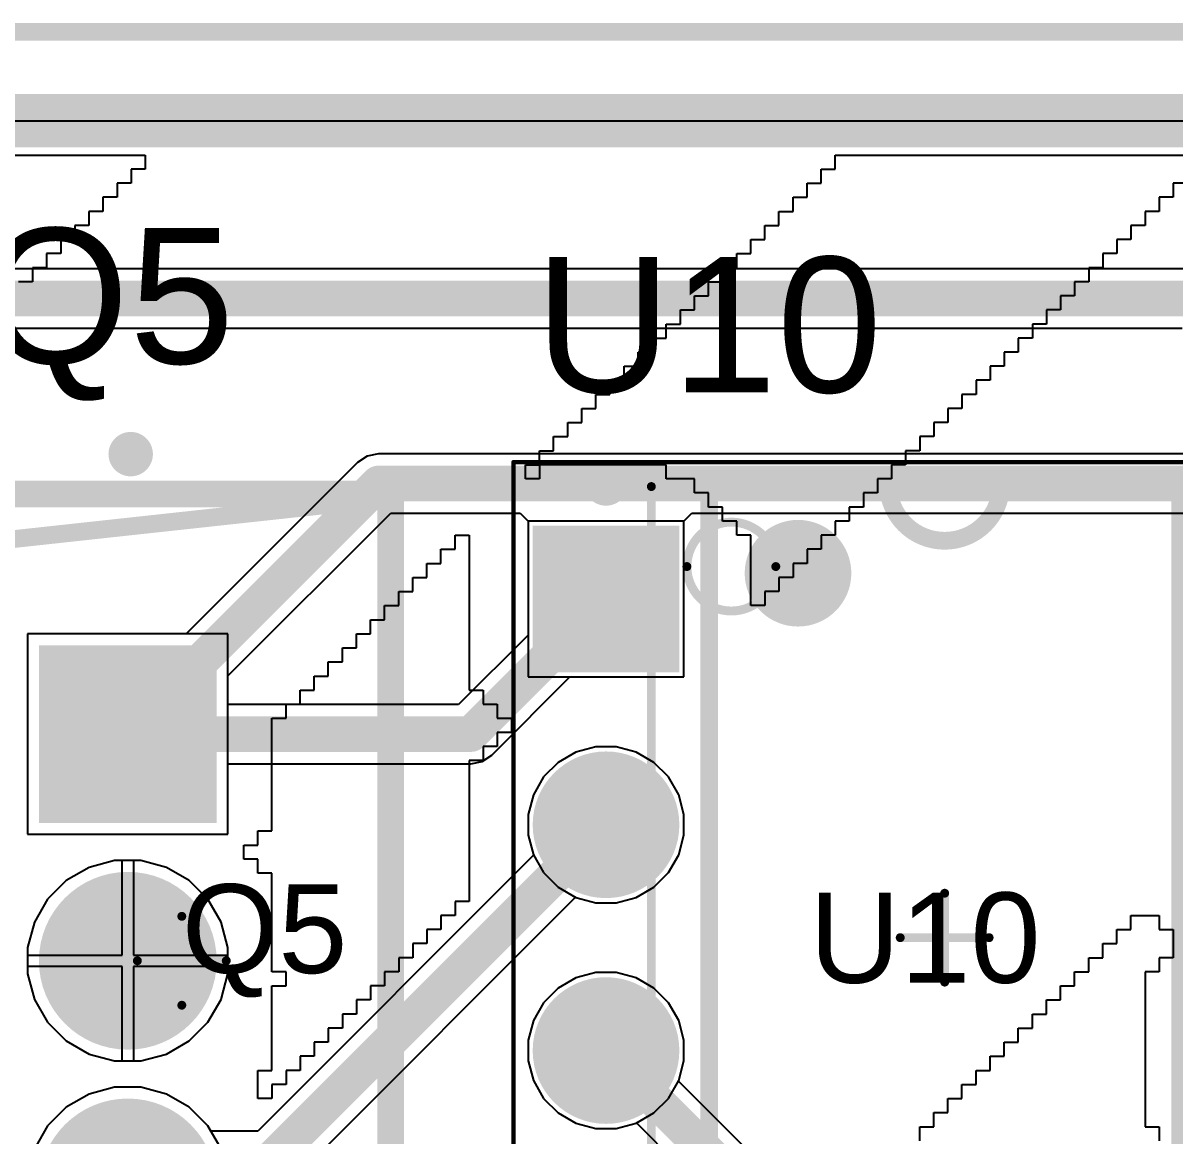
# Model space of a CAD drawing. Header units: inches. Extents: x 1.37 to 7.44, y 1.69 to 5.2.
# Drawn here: x 6.607 to 7.117, y 4.708 to 5.201 of the extents above; entities that cross this region are included whole.
import ezdxf

# ---------------------------------------------------------------- set-up
doc = ezdxf.new("R2010")
doc.units = ezdxf.units.IN
doc.header["$MEASUREMENT"] = 0
for name, color, linetype in [('Board', 216, 'Continuous'), ('Bottom Layer', 5, 'Continuous'), ('Bottom Overlay', 54, 'Continuous'), ('Bottom Solder', 6, 'Continuous'), ('Mechanical 1', 6, 'Continuous'), ('Multi-Layer', 9, 'Continuous'), ('Pad Holes', 156, 'Continuous'), ('Top 3D Body', 56, 'Continuous'), ('Top Assembly', 56, 'Continuous'), ('Top Component Center', 56, 'Continuous'), ('Top Courtyard', 56, 'Continuous'), ('Top Layer', 1, 'Continuous'), ('Top Overlay', 2, 'Continuous'), ('Top Solder', 216, 'Continuous')]:
    doc.layers.add(name, color=color, linetype=linetype)
doc.styles.add('Arial', font='', dxfattribs={"height": 0.2})
doc.styles.get('Arial').set_extended_font_data('Arial')

# ---------------------------------------------------------------- blocks, each defined once
blk = doc.blocks.new('P0008A_9')
at = {"layer": 'Bottom Layer'}
blk.add_hatch(color=5, dxfattribs=at).paths.add_polyline_path([(-0.17953, 0.17953), (-0.12047, 0.17953), (-0.12047, 0.12047), (-0.17953, 0.12047)])
h = blk.add_hatch(color=5, dxfattribs=at)
edge = h.paths.add_edge_path()
edge.add_arc((0.15, 0.15), 0.02953, 0, 360)
h = blk.add_hatch(color=5, dxfattribs=at)
edge = h.paths.add_edge_path()
edge.add_arc((-0.15, 0.05), 0.02953, 0, 360)
h = blk.add_hatch(color=5, dxfattribs=at)
edge = h.paths.add_edge_path()
edge.add_arc((0.15, 0.05), 0.02953, 0, 360)
h = blk.add_hatch(color=5, dxfattribs=at)
edge = h.paths.add_edge_path()
edge.add_arc((-0.15, -0.05), 0.02953, 0, 360)
h = blk.add_hatch(color=5, dxfattribs=at)
edge = h.paths.add_edge_path()
edge.add_arc((0.15, -0.05), 0.02953, 0, 360)
h = blk.add_hatch(color=5, dxfattribs=at)
edge = h.paths.add_edge_path()
edge.add_arc((-0.15, -0.15), 0.02953, 0, 360)
h = blk.add_hatch(color=5, dxfattribs=at)
edge = h.paths.add_edge_path()
edge.add_arc((0.15, -0.15), 0.02953, 0, 360)
at = {"layer": 'Bottom Solder'}
blk.add_hatch(color=6, dxfattribs=at).paths.add_polyline_path([(-0.18248, 0.18248), (-0.11752, 0.18248), (-0.11752, 0.11752), (-0.18248, 0.11752)])
h = blk.add_hatch(color=6, dxfattribs=at)
edge = h.paths.add_edge_path()
edge.add_arc((0.15, 0.15), 0.03248, 0, 360)
h = blk.add_hatch(color=6, dxfattribs=at)
edge = h.paths.add_edge_path()
edge.add_arc((-0.15, 0.05), 0.03248, 0, 360)
h = blk.add_hatch(color=6, dxfattribs=at)
edge = h.paths.add_edge_path()
edge.add_arc((0.15, 0.05), 0.03248, 0, 360)
h = blk.add_hatch(color=6, dxfattribs=at)
edge = h.paths.add_edge_path()
edge.add_arc((-0.15, -0.05), 0.03248, 0, 360)
h = blk.add_hatch(color=6, dxfattribs=at)
edge = h.paths.add_edge_path()
edge.add_arc((0.15, -0.05), 0.03248, 0, 360)
h = blk.add_hatch(color=6, dxfattribs=at)
edge = h.paths.add_edge_path()
edge.add_arc((-0.15, -0.15), 0.03248, 0, 360)
h = blk.add_hatch(color=6, dxfattribs=at)
edge = h.paths.add_edge_path()
edge.add_arc((0.15, -0.15), 0.03248, 0, 360)
at = {"layer": 'Multi-Layer'}
blk.add_hatch(color=9, dxfattribs=at).paths.add_polyline_path([(-0.17953, 0.17953), (-0.12047, 0.17953), (-0.12047, 0.12047), (-0.17953, 0.12047)])
h = blk.add_hatch(color=9, dxfattribs=at)
edge = h.paths.add_edge_path()
edge.add_arc((0.15, 0.15), 0.02953, 0, 360)
h = blk.add_hatch(color=9, dxfattribs=at)
edge = h.paths.add_edge_path()
edge.add_arc((-0.15, 0.05), 0.02953, 0, 360)
h = blk.add_hatch(color=9, dxfattribs=at)
edge = h.paths.add_edge_path()
edge.add_arc((0.15, 0.05), 0.02953, 0, 360)
h = blk.add_hatch(color=9, dxfattribs=at)
edge = h.paths.add_edge_path()
edge.add_arc((-0.15, -0.05), 0.02953, 0, 360)
h = blk.add_hatch(color=9, dxfattribs=at)
edge = h.paths.add_edge_path()
edge.add_arc((0.15, -0.05), 0.02953, 0, 360)
h = blk.add_hatch(color=9, dxfattribs=at)
edge = h.paths.add_edge_path()
edge.add_arc((-0.15, -0.15), 0.02953, 0, 360)
h = blk.add_hatch(color=9, dxfattribs=at)
edge = h.paths.add_edge_path()
edge.add_arc((0.15, -0.15), 0.02953, 0, 360)
at = {"layer": 'Pad Holes'}
h = blk.add_hatch(color=7, dxfattribs=at)
edge = h.paths.add_edge_path()
edge.add_arc((-0.15, 0.15), 0.01772, 0, 360)
h = blk.add_hatch(color=7, dxfattribs=at)
edge = h.paths.add_edge_path()
edge.add_arc((0.15, 0.15), 0.01772, 0, 360)
h = blk.add_hatch(color=7, dxfattribs=at)
edge = h.paths.add_edge_path()
edge.add_arc((-0.15, 0.05), 0.01772, 0, 360)
h = blk.add_hatch(color=7, dxfattribs=at)
edge = h.paths.add_edge_path()
edge.add_arc((0.15, 0.05), 0.01772, 0, 360)
h = blk.add_hatch(color=7, dxfattribs=at)
edge = h.paths.add_edge_path()
edge.add_arc((-0.15, -0.05), 0.01772, 0, 360)
h = blk.add_hatch(color=7, dxfattribs=at)
edge = h.paths.add_edge_path()
edge.add_arc((0.15, -0.05), 0.01772, 0, 360)
h = blk.add_hatch(color=7, dxfattribs=at)
edge = h.paths.add_edge_path()
edge.add_arc((-0.15, -0.15), 0.01772, 0, 360)
h = blk.add_hatch(color=7, dxfattribs=at)
edge = h.paths.add_edge_path()
edge.add_arc((0.15, -0.15), 0.01772, 0, 360)
at = {"layer": 'Top Layer'}
blk.add_hatch(color=1, dxfattribs=at).paths.add_polyline_path([(-0.17953, 0.17953), (-0.12047, 0.17953), (-0.12047, 0.12047), (-0.17953, 0.12047)])
h = blk.add_hatch(color=1, dxfattribs=at)
edge = h.paths.add_edge_path()
edge.add_arc((0.15, 0.15), 0.02953, 0, 360)
h = blk.add_hatch(color=1, dxfattribs=at)
edge = h.paths.add_edge_path()
edge.add_arc((-0.15, 0.05), 0.02953, 0, 360)
h = blk.add_hatch(color=1, dxfattribs=at)
edge = h.paths.add_edge_path()
edge.add_arc((0.15, 0.05), 0.02953, 0, 360)
h = blk.add_hatch(color=1, dxfattribs=at)
edge = h.paths.add_edge_path()
edge.add_arc((-0.15, -0.05), 0.02953, 0, 360)
h = blk.add_hatch(color=1, dxfattribs=at)
edge = h.paths.add_edge_path()
edge.add_arc((0.15, -0.05), 0.02953, 0, 360)
h = blk.add_hatch(color=1, dxfattribs=at)
edge = h.paths.add_edge_path()
edge.add_arc((-0.15, -0.15), 0.02953, 0, 360)
h = blk.add_hatch(color=1, dxfattribs=at)
edge = h.paths.add_edge_path()
edge.add_arc((0.15, -0.15), 0.02953, 0, 360)
at = {"layer": 'Top Solder'}
blk.add_hatch(color=216, dxfattribs=at).paths.add_polyline_path([(-0.18248, 0.18248), (-0.11752, 0.18248), (-0.11752, 0.11752), (-0.18248, 0.11752)])
h = blk.add_hatch(color=216, dxfattribs=at)
edge = h.paths.add_edge_path()
edge.add_arc((0.15, 0.15), 0.03248, 0, 360)
h = blk.add_hatch(color=216, dxfattribs=at)
edge = h.paths.add_edge_path()
edge.add_arc((-0.15, 0.05), 0.03248, 0, 360)
h = blk.add_hatch(color=216, dxfattribs=at)
edge = h.paths.add_edge_path()
edge.add_arc((0.15, 0.05), 0.03248, 0, 360)
h = blk.add_hatch(color=216, dxfattribs=at)
edge = h.paths.add_edge_path()
edge.add_arc((-0.15, -0.05), 0.03248, 0, 360)
h = blk.add_hatch(color=216, dxfattribs=at)
edge = h.paths.add_edge_path()
edge.add_arc((0.15, -0.05), 0.03248, 0, 360)
h = blk.add_hatch(color=216, dxfattribs=at)
edge = h.paths.add_edge_path()
edge.add_arc((-0.15, -0.15), 0.03248, 0, 360)
h = blk.add_hatch(color=216, dxfattribs=at)
edge = h.paths.add_edge_path()
edge.add_arc((0.15, -0.15), 0.03248, 0, 360)
at = {"layer": 'Top 3D Body'}
for points in [[(-0.12992, -0.1998, 0.00394, 0.00394, 0), (-0.12992, 0.1998, 0.00394, 0.00394, 0)], [(-0.12992, 0.1998, 0.00394, 0.00394, 0), (0.12992, 0.1998, 0.00394, 0.00394, 0)], [(0.12992, -0.1998, 0.00394, 0.00394, 0), (0.12992, 0.1998, 0.00394, 0.00394, 0)], [(-0.12992, -0.1998, 0.00394, 0.00394, 0), (0.12992, -0.1998, 0.00394, 0.00394, 0)]]:
    blk.add_lwpolyline(points, format="xyseb", dxfattribs=at)
for points in [[(-0.13091, 0.1998, 0.00197, 0.00197, 1), (-0.12894, 0.1998, 0.00197, 0.00197, 1)], [(-0.13091, 0.1998, 0.00197, 0.00197, 1), (-0.12894, 0.1998, 0.00197, 0.00197, 1)], [(0.12894, 0.1998, 0.00197, 0.00197, 1), (0.13091, 0.1998, 0.00197, 0.00197, 1)], [(0.12894, 0.1998, 0.00197, 0.00197, 1), (0.13091, 0.1998, 0.00197, 0.00197, 1)], [(-0.0748, 0.16437, 0.00394, 0.00394, 1), (-0.11417, 0.16437, 0.00394, 0.00394, 1)], [(-0.11516, 0.16437, 0.00197, 0.00197, 1), (-0.11319, 0.16437, 0.00197, 0.00197, 1)], [(-0.07579, 0.16437, 0.00197, 0.00197, 1), (-0.07382, 0.16437, 0.00197, 0.00197, 1)], [(-0.13091, -0.1998, 0.00197, 0.00197, 1), (-0.12894, -0.1998, 0.00197, 0.00197, 1)], [(-0.13091, -0.1998, 0.00197, 0.00197, 1), (-0.12894, -0.1998, 0.00197, 0.00197, 1)], [(0.12894, -0.1998, 0.00197, 0.00197, 1), (0.13091, -0.1998, 0.00197, 0.00197, 1)], [(0.12894, -0.1998, 0.00197, 0.00197, 1), (0.13091, -0.1998, 0.00197, 0.00197, 1)]]:
    blk.add_lwpolyline(points, format="xyseb", close=True, dxfattribs=at)
at = {"layer": 'Top Courtyard'}
for points in [[(-0.19094, -0.21063, 0.00197, 0.00197, 0), (-0.19094, 0.21063, 0.00197, 0.00197, 0)], [(-0.19094, 0.21063, 0.00197, 0.00197, 0), (0.19094, 0.21063, 0.00197, 0.00197, 0)], [(0.19094, -0.21063, 0.00197, 0.00197, 0), (0.19094, 0.21063, 0.00197, 0.00197, 0)], [(0, -0.01969, 0.00394, 0.00394, 0), (0, 0.01969, 0.00394, 0.00394, 0)], [(-0.01969, 0, 0.00394, 0.00394, 0), (0.01969, 0, 0.00394, 0.00394, 0)], [(-0.19094, -0.21063, 0.00197, 0.00197, 0), (0.19094, -0.21063, 0.00197, 0.00197, 0)]]:
    blk.add_lwpolyline(points, format="xyseb", dxfattribs=at)
for points in [[(-0.19144, 0.21063, 0.000984, 0.000984, 1), (-0.19045, 0.21063, 0.000984, 0.000984, 1)], [(-0.19144, 0.21063, 0.000984, 0.000984, 1), (-0.19045, 0.21063, 0.000984, 0.000984, 1)], [(0.19045, 0.21063, 0.000984, 0.000984, 1), (0.19144, 0.21063, 0.000984, 0.000984, 1)], [(0.19045, 0.21063, 0.000984, 0.000984, 1), (0.19144, 0.21063, 0.000984, 0.000984, 1)], [(-0.00098, 0.01969, 0.00197, 0.00197, 1), (0.00098, 0.01969, 0.00197, 0.00197, 1)], [(-0.02067, 0, 0.00197, 0.00197, 1), (-0.0187, 0, 0.00197, 0.00197, 1)], [(0.0187, 0, 0.00197, 0.00197, 1), (0.02067, 0, 0.00197, 0.00197, 1)], [(-0.00098, -0.01969, 0.00197, 0.00197, 1), (0.00098, -0.01969, 0.00197, 0.00197, 1)], [(-0.19144, -0.21063, 0.000984, 0.000984, 1), (-0.19045, -0.21063, 0.000984, 0.000984, 1)], [(-0.19144, -0.21063, 0.000984, 0.000984, 1), (-0.19045, -0.21063, 0.000984, 0.000984, 1)], [(0.19045, -0.21063, 0.000984, 0.000984, 1), (0.19144, -0.21063, 0.000984, 0.000984, 1)], [(0.19045, -0.21063, 0.000984, 0.000984, 1), (0.19144, -0.21063, 0.000984, 0.000984, 1)]]:
    blk.add_lwpolyline(points, format="xyseb", close=True, dxfattribs=at)
at = {"layer": 'Top Overlay'}
for points in [[(-0.14508, 0.20118, 0.00984, 0.00984, 1), (-0.15492, 0.20118, 0.00984, 0.00984, 1)], [(-0.15738, 0.20118, 0.00492, 0.00492, 1), (-0.15246, 0.20118, 0.00492, 0.00492, 1)], [(-0.14754, 0.20118, 0.00492, 0.00492, 1), (-0.14262, 0.20118, 0.00492, 0.00492, 1)], [(-0.1063, 0.20079, 0.00394, 0.00394, 1), (-0.10236, 0.20079, 0.00394, 0.00394, 1)], [(-0.1063, 0.20079, 0.00394, 0.00394, 1), (-0.10236, 0.20079, 0.00394, 0.00394, 1)], [(-0.02697, 0.20079, 0.00394, 0.00394, 1), (-0.02303, 0.20079, 0.00394, 0.00394, 1)], [(-0.02697, 0.20079, 0.00394, 0.00394, 1), (-0.02303, 0.20079, 0.00394, 0.00394, 1)], [(0.02303, 0.20079, 0.00394, 0.00394, 1), (0.02697, 0.20079, 0.00394, 0.00394, 1)], [(0.02303, 0.20079, 0.00394, 0.00394, 1), (0.02697, 0.20079, 0.00394, 0.00394, 1)], [(0.10236, 0.20079, 0.00394, 0.00394, 1), (0.1063, 0.20079, 0.00394, 0.00394, 1)], [(0.10236, 0.20079, 0.00394, 0.00394, 1), (0.1063, 0.20079, 0.00394, 0.00394, 1)], [(-0.05315, 0.16142, 0.02362, 0.02362, 1), (-0.07677, 0.16142, 0.02362, 0.02362, 1)], [(-0.08268, 0.16142, 0.01181, 0.01181, 1), (-0.07087, 0.16142, 0.01181, 0.01181, 1)], [(-0.05906, 0.16142, 0.01181, 0.01181, 1), (-0.04724, 0.16142, 0.01181, 0.01181, 1)], [(-0.1063, -0.20079, 0.00394, 0.00394, 1), (-0.10236, -0.20079, 0.00394, 0.00394, 1)], [(-0.1063, -0.20079, 0.00394, 0.00394, 1), (-0.10236, -0.20079, 0.00394, 0.00394, 1)], [(0.10236, -0.20079, 0.00394, 0.00394, 1), (0.1063, -0.20079, 0.00394, 0.00394, 1)], [(0.10236, -0.20079, 0.00394, 0.00394, 1), (0.1063, -0.20079, 0.00394, 0.00394, 1)]]:
    blk.add_lwpolyline(points, format="xyseb", close=True, dxfattribs=at)
for points in [[(-0.10433, -0.20079, 0.00787, 0.00787, 0), (-0.10433, 0.20079, 0.00787, 0.00787, 0)], [(-0.10433, 0.20079, 0.00787, 0.00787, 0), (-0.025, 0.20079, 0.00787, 0.00787, 0)], [(0.025, 0.20079, 0.00787, 0.00787, -1), (-0.025, 0.20079, 0.00787, 0.00787, 0)], [(0.025, 0.20079, 0.00787, 0.00787, 0), (0.10433, 0.20079, 0.00787, 0.00787, 0)], [(0.10433, -0.20079, 0.00787, 0.00787, 0), (0.10433, 0.20079, 0.00787, 0.00787, 0)], [(-0.10433, -0.20079, 0.00787, 0.00787, 0), (0.10433, -0.20079, 0.00787, 0.00787, 0)]]:
    blk.add_lwpolyline(points, format="xyseb", dxfattribs=at)
at = {"layer": 'Mechanical 1', "style": 'Arial'}
blk.add_text('U10', height=0.04, dxfattribs=at).set_placement((-0.06, -0.02))
blk = doc.blocks.new('FP_TO_220_P0A0015988_MFG_16')
at = {"layer": 'Bottom Layer'}
blk.add_hatch(color=5, dxfattribs=at).paths.add_polyline_path([(-0.06329, 0.13976), (0.01545, 0.13976), (0.01545, 0.06102), (-0.06329, 0.06102)])
h = blk.add_hatch(color=5, dxfattribs=at)
edge = h.paths.add_edge_path()
edge.add_arc((-0.02392, 0), 0.03937, 0, 360)
h = blk.add_hatch(color=5, dxfattribs=at)
edge = h.paths.add_edge_path()
edge.add_arc((-0.02392, -0.10039), 0.03937, 0, 360)
at = {"layer": 'Bottom Solder'}
blk.add_hatch(color=6, dxfattribs=at).paths.add_polyline_path([(-0.06329, 0.13976), (0.01545, 0.13976), (0.01545, 0.06102), (-0.06329, 0.06102)])
h = blk.add_hatch(color=6, dxfattribs=at)
edge = h.paths.add_edge_path()
edge.add_arc((-0.02392, 0), 0.03937, 0, 360)
h = blk.add_hatch(color=6, dxfattribs=at)
edge = h.paths.add_edge_path()
edge.add_arc((-0.02392, -0.10039), 0.03937, 0, 360)
at = {"layer": 'Multi-Layer'}
blk.add_hatch(color=9, dxfattribs=at).paths.add_polyline_path([(-0.06329, 0.13976), (0.01545, 0.13976), (0.01545, 0.06102), (-0.06329, 0.06102)])
h = blk.add_hatch(color=9, dxfattribs=at)
edge = h.paths.add_edge_path()
edge.add_arc((-0.02392, 0), 0.03937, 0, 360)
h = blk.add_hatch(color=9, dxfattribs=at)
edge = h.paths.add_edge_path()
edge.add_arc((-0.02392, -0.10039), 0.03937, 0, 360)
at = {"layer": 'Pad Holes'}
h = blk.add_hatch(color=7, dxfattribs=at)
edge = h.paths.add_edge_path()
edge.add_arc((-0.02392, 0.10039), 0.02559, 0, 360)
h = blk.add_hatch(color=7, dxfattribs=at)
edge = h.paths.add_edge_path()
edge.add_arc((-0.02392, 0), 0.02559, 0, 360)
h = blk.add_hatch(color=7, dxfattribs=at)
edge = h.paths.add_edge_path()
edge.add_arc((-0.02392, -0.10039), 0.02559, 0, 360)
at = {"layer": 'Top Layer'}
blk.add_hatch(color=1, dxfattribs=at).paths.add_polyline_path([(-0.06329, 0.13976), (0.01545, 0.13976), (0.01545, 0.06102), (-0.06329, 0.06102)])
h = blk.add_hatch(color=1, dxfattribs=at)
edge = h.paths.add_edge_path()
edge.add_arc((-0.02392, 0), 0.03937, 0, 360)
h = blk.add_hatch(color=1, dxfattribs=at)
edge = h.paths.add_edge_path()
edge.add_arc((-0.02392, -0.10039), 0.03937, 0, 360)
at = {"layer": 'Top Solder'}
blk.add_hatch(color=216, dxfattribs=at).paths.add_polyline_path([(-0.06329, 0.13976), (0.01545, 0.13976), (0.01545, 0.06102), (-0.06329, 0.06102)])
h = blk.add_hatch(color=216, dxfattribs=at)
edge = h.paths.add_edge_path()
edge.add_arc((-0.02392, 0), 0.03937, 0, 360)
h = blk.add_hatch(color=216, dxfattribs=at)
edge = h.paths.add_edge_path()
edge.add_arc((-0.02392, -0.10039), 0.03937, 0, 360)
at = {"layer": 'Top 3D Body'}
for points in [[(-0.09055, -0.20472, 0.00787, 0.00787, 0), (-0.09055, 0.20472, 0.00787, 0.00787, 0)], [(-0.09055, 0.20472, 0.00787, 0.00787, 0), (0.09055, 0.20472, 0.00787, 0.00787, 0)], [(0.09055, -0.20472, 0.00787, 0.00787, 0), (0.09055, 0.20472, 0.00787, 0.00787, 0)], [(-0.09055, -0.20472, 0.00787, 0.00787, 0), (0.09055, -0.20472, 0.00787, 0.00787, 0)]]:
    blk.add_lwpolyline(points, format="xyseb", dxfattribs=at)
for points in [[(-0.09252, 0.20472, 0.00394, 0.00394, 1), (-0.08858, 0.20472, 0.00394, 0.00394, 1)], [(-0.09252, 0.20472, 0.00394, 0.00394, 1), (-0.08858, 0.20472, 0.00394, 0.00394, 1)], [(0.08858, 0.20472, 0.00394, 0.00394, 1), (0.09252, 0.20472, 0.00394, 0.00394, 1)], [(0.08858, 0.20472, 0.00394, 0.00394, 1), (0.09252, 0.20472, 0.00394, 0.00394, 1)], [(-0.09252, -0.20472, 0.00394, 0.00394, 1), (-0.08858, -0.20472, 0.00394, 0.00394, 1)], [(-0.09252, -0.20472, 0.00394, 0.00394, 1), (-0.08858, -0.20472, 0.00394, 0.00394, 1)], [(0.08858, -0.20472, 0.00394, 0.00394, 1), (0.09252, -0.20472, 0.00394, 0.00394, 1)], [(0.08858, -0.20472, 0.00394, 0.00394, 1), (0.09252, -0.20472, 0.00394, 0.00394, 1)]]:
    blk.add_lwpolyline(points, format="xyseb", close=True, dxfattribs=at)
at = {"layer": 'Top Assembly'}
for points in [[(-0.09449, -0.20866, 0.00787, 0.00787, 0), (-0.09449, 0.20866, 0.00787, 0.00787, 0)], [(-0.09449, 0.20866, 0.00787, 0.00787, 0), (0.09449, 0.20866, 0.00787, 0.00787, 0)], [(0.09449, -0.20866, 0.00787, 0.00787, 0), (0.09449, 0.20866, 0.00787, 0.00787, 0)], [(-0.09449, -0.20866, 0.00787, 0.00787, 0), (0.09449, -0.20866, 0.00787, 0.00787, 0)]]:
    blk.add_lwpolyline(points, format="xyseb", dxfattribs=at)
for points in [[(-0.09646, 0.20866, 0.00394, 0.00394, 1), (-0.09252, 0.20866, 0.00394, 0.00394, 1)], [(-0.09646, 0.20866, 0.00394, 0.00394, 1), (-0.09252, 0.20866, 0.00394, 0.00394, 1)], [(0.09252, 0.20866, 0.00394, 0.00394, 1), (0.09646, 0.20866, 0.00394, 0.00394, 1)], [(0.09252, 0.20866, 0.00394, 0.00394, 1), (0.09646, 0.20866, 0.00394, 0.00394, 1)], [(-0.09646, -0.20866, 0.00394, 0.00394, 1), (-0.09252, -0.20866, 0.00394, 0.00394, 1)], [(-0.09646, -0.20866, 0.00394, 0.00394, 1), (-0.09252, -0.20866, 0.00394, 0.00394, 1)], [(0.09252, -0.20866, 0.00394, 0.00394, 1), (0.09646, -0.20866, 0.00394, 0.00394, 1)], [(0.09252, -0.20866, 0.00394, 0.00394, 1), (0.09646, -0.20866, 0.00394, 0.00394, 1)]]:
    blk.add_lwpolyline(points, format="xyseb", close=True, dxfattribs=at)
at = {"layer": 'Top Component Center'}
for points in [[(0, -0.01969, 0.00394, 0.00394, 0), (0, 0.01969, 0.00394, 0.00394, 0)], [(-0.01969, 0, 0.00394, 0.00394, 0), (0.01969, 0, 0.00394, 0.00394, 0)]]:
    blk.add_lwpolyline(points, format="xyseb", dxfattribs=at)
for points in [[(-0.00098, 0.01969, 0.00197, 0.00197, 1), (0.00098, 0.01969, 0.00197, 0.00197, 1)], [(-0.02067, 0, 0.00197, 0.00197, 1), (-0.0187, 0, 0.00197, 0.00197, 1)], [(0.0187, 0, 0.00197, 0.00197, 1), (0.02067, 0, 0.00197, 0.00197, 1)], [(-0.00098, -0.01969, 0.00197, 0.00197, 1), (0.00098, -0.01969, 0.00197, 0.00197, 1)]]:
    blk.add_lwpolyline(points, format="xyseb", close=True, dxfattribs=at)
at = {"layer": 'Top Courtyard'}
for points in [[(-0.09449, -0.20866, 0.00787, 0.00787, 0), (-0.09449, 0.20866, 0.00787, 0.00787, 0)], [(-0.09449, 0.20866, 0.00787, 0.00787, 0), (0.09449, 0.20866, 0.00787, 0.00787, 0)], [(0.09449, -0.20866, 0.00787, 0.00787, 0), (0.09449, 0.20866, 0.00787, 0.00787, 0)], [(-0.09449, -0.20866, 0.00787, 0.00787, 0), (0.09449, -0.20866, 0.00787, 0.00787, 0)]]:
    blk.add_lwpolyline(points, format="xyseb", dxfattribs=at)
for points in [[(-0.09646, 0.20866, 0.00394, 0.00394, 1), (-0.09252, 0.20866, 0.00394, 0.00394, 1)], [(-0.09646, 0.20866, 0.00394, 0.00394, 1), (-0.09252, 0.20866, 0.00394, 0.00394, 1)], [(0.09252, 0.20866, 0.00394, 0.00394, 1), (0.09646, 0.20866, 0.00394, 0.00394, 1)], [(0.09252, 0.20866, 0.00394, 0.00394, 1), (0.09646, 0.20866, 0.00394, 0.00394, 1)], [(-0.09646, -0.20866, 0.00394, 0.00394, 1), (-0.09252, -0.20866, 0.00394, 0.00394, 1)], [(-0.09646, -0.20866, 0.00394, 0.00394, 1), (-0.09252, -0.20866, 0.00394, 0.00394, 1)], [(0.09252, -0.20866, 0.00394, 0.00394, 1), (0.09646, -0.20866, 0.00394, 0.00394, 1)], [(0.09252, -0.20866, 0.00394, 0.00394, 1), (0.09646, -0.20866, 0.00394, 0.00394, 1)]]:
    blk.add_lwpolyline(points, format="xyseb", close=True, dxfattribs=at)
at = {"layer": 'Top Overlay'}
for points in [[(-0.01772, 0.22441, 0.00984, 0.00984, 1), (-0.02756, 0.22441, 0.00984, 0.00984, 1)], [(-0.03002, 0.22441, 0.00492, 0.00492, 1), (-0.0251, 0.22441, 0.00492, 0.00492, 1)], [(-0.02018, 0.22441, 0.00492, 0.00492, 1), (-0.01526, 0.22441, 0.00492, 0.00492, 1)], [(0.08858, 0.20472, 0.00394, 0.00394, 1), (0.09252, 0.20472, 0.00394, 0.00394, 1)], [(0.08858, 0.20472, 0.00394, 0.00394, 1), (0.09252, 0.20472, 0.00394, 0.00394, 1)], [(-0.09252, 0.18504, 0.00394, 0.00394, 1), (-0.08858, 0.18504, 0.00394, 0.00394, 1)], [(-0.09252, 0.18504, 0.00394, 0.00394, 1), (-0.08858, 0.18504, 0.00394, 0.00394, 1)], [(-0.09252, -0.18504, 0.00394, 0.00394, 1), (-0.08858, -0.18504, 0.00394, 0.00394, 1)], [(-0.09252, -0.18504, 0.00394, 0.00394, 1), (-0.08858, -0.18504, 0.00394, 0.00394, 1)], [(0.08858, -0.20472, 0.00394, 0.00394, 1), (0.09252, -0.20472, 0.00394, 0.00394, 1)], [(0.08858, -0.20472, 0.00394, 0.00394, 1), (0.09252, -0.20472, 0.00394, 0.00394, 1)]]:
    blk.add_lwpolyline(points, format="xyseb", close=True, dxfattribs=at)
for points in [[(-0.09055, 0.18504, 0.00787, 0.00787, 0), (0.09055, 0.20472, 0.00787, 0.00787, 0)], [(0.09055, -0.20472, 0.00787, 0.00787, 0), (0.09055, 0.20472, 0.00787, 0.00787, 0)], [(-0.09055, -0.18504, 0.00787, 0.00787, 0), (-0.09055, 0.18504, 0.00787, 0.00787, 0)], [(-0.09055, -0.18504, 0.00787, 0.00787, 0), (0.09055, -0.20472, 0.00787, 0.00787, 0)]]:
    blk.add_lwpolyline(points, format="xyseb", dxfattribs=at)
at = {"layer": 'Top Assembly', "style": 'Arial'}
blk.add_text('Q5', height=0.03937, dxfattribs=at).set_placement((0, -0.00545))

msp = doc.modelspace()

# ---------------------------------------------------------------- linework, layer by layer
at = {"layer": 'Board'}
msp.add_lwpolyline([(3.8189, 5.19685, 0.00787, 0.00787, 0), (7.44094, 5.19685, 0.00787, 0.00787, 0)], format="xyseb", dxfattribs=at)
at = {"layer": 'Bottom Layer'}
for p, q in [((6.49606, 5.15748), (7.40157, 5.15748)), ((7.12598, 5.09187), (6.49606, 5.09187)), ((6.49606, 5.06561), (7.12055, 5.06561)), ((6.89988, 4.9802), (6.83083, 4.9802)), ((6.83083, 4.9802), (6.83083, 4.91114)), ((6.89988, 4.91114), (6.89988, 4.9802)), ((6.69791, 4.9302), (6.60917, 4.9302)), ((6.60917, 4.9302), (6.60917, 4.84146)), ((6.69791, 4.84146), (6.69791, 4.9302)), ((6.83083, 4.91114), (6.89988, 4.91114)), ((6.85203, 4.87784), (6.84415, 4.8733)), ((6.86081, 4.8802), (6.85203, 4.87784)), ((6.8699, 4.8802), (6.86081, 4.8802)), ((6.87868, 4.87784), (6.8699, 4.8802)), ((6.88655, 4.8733), (6.87868, 4.87784)), ((6.84415, 4.8733), (6.83773, 4.86687)), ((6.89298, 4.86687), (6.88655, 4.8733)), ((6.83773, 4.86687), (6.83318, 4.859)), ((6.89753, 4.859), (6.89298, 4.86687)), ((6.83318, 4.859), (6.83083, 4.85021)), ((6.89988, 4.85021), (6.89753, 4.859)), ((6.83083, 4.85021), (6.83083, 4.84112)), ((6.89988, 4.84112), (6.89988, 4.85021)), ((6.60917, 4.84146), (6.69791, 4.84146)), ((6.83083, 4.84112), (6.83318, 4.83234)), ((6.89753, 4.83234), (6.89988, 4.84112)), ((6.83318, 4.83234), (6.83773, 4.82447)), ((6.89298, 4.82447), (6.89753, 4.83234)), ((6.63642, 4.82678), (6.6263, 4.82094)), ((6.6477, 4.8298), (6.63642, 4.82678)), ((6.65104, 4.8298), (6.6477, 4.8298)), ((6.65104, 4.78793), (6.65104, 4.8298)), ((6.65938, 4.8298), (6.65604, 4.8298)), ((6.65604, 4.8298), (6.65604, 4.78793)), ((6.67067, 4.82678), (6.65938, 4.8298)), ((6.68079, 4.82094), (6.67067, 4.82678)), ((6.83773, 4.82447), (6.84415, 4.81804)), ((6.88655, 4.81804), (6.89298, 4.82447)), ((6.6263, 4.82094), (6.61804, 4.81268)), ((6.68905, 4.81268), (6.68079, 4.82094)), ((6.84415, 4.81804), (6.85203, 4.81349)), ((6.87868, 4.81349), (6.88655, 4.81804)), ((6.61804, 4.81268), (6.6122, 4.80256)), ((6.69489, 4.80256), (6.68905, 4.81268)), ((6.85203, 4.81349), (6.86081, 4.81114)), ((6.8699, 4.81114), (6.87868, 4.81349)), ((6.86081, 4.81114), (6.8699, 4.81114)), ((6.6122, 4.80256), (6.60917, 4.79127)), ((6.69791, 4.79127), (6.69489, 4.80256)), ((6.60917, 4.79127), (6.60917, 4.78793)), ((6.69791, 4.78793), (6.69791, 4.79127)), ((6.60917, 4.78793), (6.65104, 4.78793)), ((6.65604, 4.78793), (6.69791, 4.78793)), ((6.65104, 4.78293), (6.60917, 4.78293)), ((6.60917, 4.78293), (6.60917, 4.77959)), ((6.65104, 4.74106), (6.65104, 4.78293)), ((6.69791, 4.78293), (6.65604, 4.78293)), ((6.65604, 4.78293), (6.65604, 4.74106)), ((6.69791, 4.77959), (6.69791, 4.78293)), ((6.60917, 4.77959), (6.6122, 4.76831)), ((6.69489, 4.76831), (6.69791, 4.77959)), ((6.85203, 4.77784), (6.84415, 4.7733)), ((6.86081, 4.7802), (6.85203, 4.77784)), ((6.8699, 4.7802), (6.86081, 4.7802)), ((6.87868, 4.77784), (6.8699, 4.7802)), ((6.88655, 4.7733), (6.87868, 4.77784)), ((6.84415, 4.7733), (6.83773, 4.76687)), ((6.89298, 4.76687), (6.88655, 4.7733)), ((6.6122, 4.76831), (6.61804, 4.75819)), ((6.68905, 4.75819), (6.69489, 4.76831)), ((6.83773, 4.76687), (6.83318, 4.759)), ((6.89753, 4.759), (6.89298, 4.76687)), ((6.61804, 4.75819), (6.6263, 4.74993)), ((6.68079, 4.74993), (6.68905, 4.75819)), ((6.83318, 4.759), (6.83083, 4.75021)), ((6.89988, 4.75021), (6.89753, 4.759)), ((6.83083, 4.75021), (6.83083, 4.74112)), ((6.89988, 4.74112), (6.89988, 4.75021)), ((6.6263, 4.74993), (6.63642, 4.74409)), ((6.67067, 4.74409), (6.68079, 4.74993)), ((6.63642, 4.74409), (6.6477, 4.74106)), ((6.6477, 4.74106), (6.65104, 4.74106)), ((6.65604, 4.74106), (6.65938, 4.74106)), ((6.65938, 4.74106), (6.67067, 4.74409)), ((6.83083, 4.74112), (6.83318, 4.73234)), ((6.89753, 4.73234), (6.89988, 4.74112)), ((6.83318, 4.73234), (6.83773, 4.72447)), ((6.89742, 4.73216), (6.89753, 4.73234)), ((7.0209, 4.60869), (6.89742, 4.73216)), ((6.63642, 4.72639), (6.6263, 4.72054)), ((6.6477, 4.72941), (6.63642, 4.72639)), ((6.65938, 4.72941), (6.6477, 4.72941)), ((6.67067, 4.72639), (6.65938, 4.72941)), ((6.68079, 4.72054), (6.67067, 4.72639)), ((6.6263, 4.72054), (6.61804, 4.71228)), ((6.68905, 4.71228), (6.68079, 4.72054)), ((6.83773, 4.72447), (6.84415, 4.71804)), ((6.84415, 4.71804), (6.85203, 4.71349)), ((6.61804, 4.71228), (6.6122, 4.70217)), ((6.69489, 4.70217), (6.68905, 4.71228)), ((6.85203, 4.71349), (6.86081, 4.71114)), ((6.86081, 4.71114), (6.8699, 4.71114)), ((6.8699, 4.71114), (6.87868, 4.71349)), ((6.87868, 4.71349), (6.87886, 4.7136)), ((6.87886, 4.7136), (6.99849, 4.59397))]:
    msp.add_line(p, q, dxfattribs=at)
for points in [[(4.69567, 5.07874, 0.01575, 0.01575, 0), (7.12598, 5.07874, 0.01575, 0.01575, 0)], [(6.86535, 4.74567, 0.01575, 0.01575, 0), (7.01161, 4.59941, 0.01575, 0.01575, 0)]]:
    msp.add_lwpolyline(points, format="xyseb", dxfattribs=at)
msp.add_lwpolyline([(6.86142, 4.74567, 0.00787, 0.00787, 1), (6.86929, 4.74567, 0.00787, 0.00787, 1)], format="xyseb", close=True, dxfattribs=at)
at = {"layer": 'Bottom Overlay'}
for p, q in [((6.49906, 5.14233), (6.66124, 5.14233)), ((6.66124, 5.14233), (6.66124, 5.13609)), ((6.96688, 5.13609), (6.96688, 5.14233)), ((6.96688, 5.14233), (7.07916, 5.14233)), ((7.07916, 5.14233), (7.0854, 5.14233)), ((7.0854, 5.14233), (7.12906, 5.14233)), ((6.66124, 5.13609), (6.655, 5.13609)), ((6.655, 5.13609), (6.655, 5.12986)), ((6.96065, 5.12986), (6.96065, 5.13609)), ((6.96065, 5.13609), (6.96688, 5.13609)), ((6.655, 5.12986), (6.64876, 5.12986)), ((6.64876, 5.12986), (6.64876, 5.12362)), ((6.95441, 5.12362), (6.95441, 5.12986)), ((6.95441, 5.12986), (6.96065, 5.12986)), ((7.12282, 5.12986), (7.11659, 5.12986)), ((7.11659, 5.12986), (7.11659, 5.12362)), ((6.64876, 5.12362), (6.64253, 5.12362)), ((6.64253, 5.12362), (6.64253, 5.11738)), ((6.94817, 5.11738), (6.94817, 5.12362)), ((6.94817, 5.12362), (6.95441, 5.12362)), ((7.11659, 5.12362), (7.11035, 5.12362)), ((7.11035, 5.12362), (7.11035, 5.11738)), ((6.64253, 5.11738), (6.63629, 5.11738)), ((6.63629, 5.11738), (6.63629, 5.11114)), ((6.94193, 5.11114), (6.94193, 5.11738)), ((6.94193, 5.11738), (6.94817, 5.11738)), ((7.11035, 5.11738), (7.10411, 5.11738)), ((7.10411, 5.11738), (7.10411, 5.11114)), ((6.63629, 5.11114), (6.63005, 5.11114)), ((6.63005, 5.11114), (6.63005, 5.10491)), ((6.9357, 5.10491), (6.9357, 5.11114)), ((6.9357, 5.11114), (6.94193, 5.11114)), ((7.10411, 5.11114), (7.09787, 5.11114)), ((7.09787, 5.11114), (7.09787, 5.10491)), ((6.63005, 5.10491), (6.62381, 5.10491)), ((6.62381, 5.10491), (6.62381, 5.09867)), ((6.92946, 5.09867), (6.92946, 5.10491)), ((6.92946, 5.10491), (6.9357, 5.10491)), ((7.09787, 5.10491), (7.09164, 5.10491)), ((7.09164, 5.10491), (7.09164, 5.09867)), ((6.62381, 5.09867), (6.61758, 5.09867)), ((6.61758, 5.09867), (6.61758, 5.09243)), ((6.92322, 5.09243), (6.92322, 5.09867)), ((6.92322, 5.09867), (6.92946, 5.09867)), ((7.09164, 5.09867), (7.0854, 5.09867)), ((7.0854, 5.09867), (7.0854, 5.09243)), ((6.61758, 5.09243), (6.61134, 5.09243)), ((6.61134, 5.09243), (6.61134, 5.08619)), ((6.91698, 5.08619), (6.91698, 5.09243)), ((6.91698, 5.09243), (6.92322, 5.09243)), ((7.0854, 5.09243), (7.07916, 5.09243)), ((7.07916, 5.09243), (7.07916, 5.08619)), ((6.61134, 5.08619), (6.6051, 5.08619)), ((6.91075, 5.07996), (6.91075, 5.08619)), ((6.91075, 5.08619), (6.91698, 5.08619)), ((7.07916, 5.08619), (7.07292, 5.08619)), ((7.07292, 5.08619), (7.07292, 5.07996)), ((6.90451, 5.07372), (6.90451, 5.07996)), ((6.90451, 5.07996), (6.91075, 5.07996)), ((7.07292, 5.07996), (7.06669, 5.07996)), ((7.06669, 5.07996), (7.06669, 5.07372)), ((6.89827, 5.06748), (6.89827, 5.07372)), ((6.89827, 5.07372), (6.90451, 5.07372)), ((7.06669, 5.07372), (7.06045, 5.07372)), ((7.06045, 5.07372), (7.06045, 5.06748)), ((6.89203, 5.06124), (6.89203, 5.06748)), ((6.89203, 5.06748), (6.89827, 5.06748)), ((7.06045, 5.06748), (7.05421, 5.06748)), ((7.05421, 5.06748), (7.05421, 5.06124)), ((6.88579, 5.055), (6.88579, 5.06124)), ((6.88579, 5.06124), (6.89203, 5.06124)), ((7.05421, 5.06124), (7.04797, 5.06124)), ((7.04797, 5.06124), (7.04797, 5.055)), ((6.87956, 5.04877), (6.87956, 5.055)), ((6.87956, 5.055), (6.88579, 5.055)), ((7.04797, 5.055), (7.04174, 5.055)), ((7.04174, 5.055), (7.04174, 5.04877)), ((6.87332, 5.04253), (6.87332, 5.04877)), ((6.87332, 5.04877), (6.87956, 5.04877)), ((7.04174, 5.04877), (7.0355, 5.04877)), ((7.0355, 5.04877), (7.0355, 5.04253)), ((6.86708, 5.03629), (6.86708, 5.04253)), ((6.86708, 5.04253), (6.87332, 5.04253)), ((7.0355, 5.04253), (7.02926, 5.04253)), ((7.02926, 5.04253), (7.02926, 5.03629)), ((6.86084, 5.03005), (6.86084, 5.03629)), ((6.86084, 5.03629), (6.86708, 5.03629)), ((7.02926, 5.03629), (7.02302, 5.03629)), ((7.02302, 5.03629), (7.02302, 5.03005)), ((6.85461, 5.02382), (6.85461, 5.03005)), ((6.85461, 5.03005), (6.86084, 5.03005)), ((7.02302, 5.03005), (7.01678, 5.03005)), ((7.01678, 5.03005), (7.01678, 5.02382)), ((6.84837, 5.01758), (6.84837, 5.02382)), ((6.84837, 5.02382), (6.85461, 5.02382)), ((7.01678, 5.02382), (7.01055, 5.02382)), ((7.01055, 5.02382), (7.01055, 5.01758)), ((6.84213, 5.01134), (6.84213, 5.01758)), ((6.84213, 5.01758), (6.84837, 5.01758)), ((7.01055, 5.01758), (7.00431, 5.01758)), ((7.00431, 5.01758), (7.00431, 5.01134)), ((6.83589, 5.0051), (6.83589, 5.01134)), ((6.83589, 5.01134), (6.84213, 5.01134)), ((7.00431, 5.01134), (6.99807, 5.01134)), ((6.99807, 5.01134), (6.99807, 5.0051)), ((6.82966, 4.99887), (6.82966, 5.0051)), ((6.82966, 5.0051), (6.83589, 5.0051)), ((6.83589, 5.0051), (6.83589, 4.99887)), ((6.89203, 5.0051), (6.83589, 5.0051)), ((6.89203, 4.99887), (6.89203, 5.0051)), ((6.99807, 5.0051), (6.99183, 5.0051)), ((6.99183, 5.0051), (6.99183, 4.99887)), ((6.83589, 4.99887), (6.82966, 4.99887)), ((6.90451, 4.99887), (6.89203, 4.99887)), ((6.90451, 4.99263), (6.90451, 4.99887)), ((6.99183, 4.99887), (6.9856, 4.99887)), ((6.9856, 4.99887), (6.9856, 4.99263)), ((6.91075, 4.99263), (6.90451, 4.99263)), ((6.91075, 4.98639), (6.91075, 4.99263)), ((6.9856, 4.99263), (6.97936, 4.99263)), ((6.97936, 4.99263), (6.97936, 4.98639)), ((6.91698, 4.98639), (6.91075, 4.98639)), ((6.91698, 4.98015), (6.91698, 4.98639)), ((6.97936, 4.98639), (6.97312, 4.98639)), ((6.97312, 4.98639), (6.97312, 4.98015)), ((6.92322, 4.98015), (6.91698, 4.98015)), ((6.92322, 4.97392), (6.92322, 4.98015)), ((6.97312, 4.98015), (6.96688, 4.98015)), ((6.96688, 4.98015), (6.96688, 4.97392)), ((6.79847, 4.96768), (6.79847, 4.97392)), ((6.79847, 4.97392), (6.80471, 4.97392)), ((6.80471, 4.97392), (6.80471, 4.9053)), ((6.92946, 4.97392), (6.92322, 4.97392)), ((6.92946, 4.94273), (6.92946, 4.97392)), ((6.96688, 4.97392), (6.96065, 4.97392)), ((6.96065, 4.97392), (6.96065, 4.96768)), ((6.79223, 4.96144), (6.79223, 4.96768)), ((6.79223, 4.96768), (6.79847, 4.96768)), ((6.96065, 4.96768), (6.95441, 4.96768)), ((6.95441, 4.96768), (6.95441, 4.96144)), ((6.78599, 4.9552), (6.78599, 4.96144)), ((6.78599, 4.96144), (6.79223, 4.96144)), ((6.95441, 4.96144), (6.94817, 4.96144)), ((6.94817, 4.96144), (6.94817, 4.9552)), ((6.77975, 4.94896), (6.77975, 4.9552)), ((6.77975, 4.9552), (6.78599, 4.9552)), ((6.94817, 4.9552), (6.94193, 4.9552)), ((6.94193, 4.9552), (6.94193, 4.94896)), ((6.77352, 4.94896), (6.77975, 4.94896)), ((6.77352, 4.94273), (6.77352, 4.94896)), ((6.94193, 4.94896), (6.9357, 4.94896)), ((6.9357, 4.94896), (6.9357, 4.94273)), ((6.76728, 4.93649), (6.76728, 4.94273)), ((6.76728, 4.94273), (6.77352, 4.94273)), ((6.9357, 4.94273), (6.92946, 4.94273)), ((6.76104, 4.93025), (6.76104, 4.93649)), ((6.76104, 4.93649), (6.76728, 4.93649)), ((6.7548, 4.92401), (6.7548, 4.93025)), ((6.7548, 4.93025), (6.76104, 4.93025)), ((6.74857, 4.91778), (6.74857, 4.92401)), ((6.74857, 4.92401), (6.7548, 4.92401)), ((6.74233, 4.91154), (6.74233, 4.91778)), ((6.74233, 4.91778), (6.74857, 4.91778)), ((6.73609, 4.9053), (6.73609, 4.91154)), ((6.73609, 4.91154), (6.74233, 4.91154)), ((6.72985, 4.89906), (6.72985, 4.9053)), ((6.72985, 4.9053), (6.73609, 4.9053)), ((6.80471, 4.9053), (6.81094, 4.9053)), ((6.81094, 4.9053), (6.81094, 4.89906)), ((6.72362, 4.89283), (6.72362, 4.89906)), ((6.72362, 4.89906), (6.72985, 4.89906)), ((6.81094, 4.89906), (6.81718, 4.89906)), ((6.81718, 4.89906), (6.81718, 4.89283)), ((6.71738, 4.84292), (6.71738, 4.89283)), ((6.71738, 4.89283), (6.72362, 4.89283)), ((6.81718, 4.89283), (6.82342, 4.89283)), ((6.82342, 4.89283), (6.82342, 4.88659)), ((6.82342, 4.88659), (6.81718, 4.88659)), ((6.81718, 4.88659), (6.81718, 4.88035)), ((6.81718, 4.88035), (6.81094, 4.88035)), ((6.81094, 4.88035), (6.81094, 4.87411)), ((6.81094, 4.87411), (6.80471, 4.87411)), ((6.80471, 4.87411), (6.80471, 4.81174)), ((6.71114, 4.83669), (6.71114, 4.84292)), ((6.71114, 4.84292), (6.71738, 4.84292)), ((6.7049, 4.83045), (6.7049, 4.83669)), ((6.7049, 4.83669), (6.71114, 4.83669)), ((6.71114, 4.83045), (6.7049, 4.83045)), ((6.71114, 4.82421), (6.71114, 4.83045)), ((6.71738, 4.82421), (6.71114, 4.82421)), ((6.71738, 4.78055), (6.71738, 4.82421)), ((6.80471, 4.81174), (6.79847, 4.81174)), ((6.79847, 4.81174), (6.79847, 4.8055)), ((6.79847, 4.8055), (6.79223, 4.8055)), ((6.79223, 4.8055), (6.79223, 4.79926)), ((7.09787, 4.79926), (7.09787, 4.8055)), ((7.09787, 4.8055), (7.11035, 4.8055)), ((7.11035, 4.8055), (7.11035, 4.79926)), ((6.79223, 4.79926), (6.78599, 4.79926)), ((6.78599, 4.79926), (6.78599, 4.79302)), ((7.09164, 4.79302), (7.09164, 4.79926)), ((7.09164, 4.79926), (7.09787, 4.79926)), ((7.11035, 4.79926), (7.11659, 4.79926)), ((7.11659, 4.79926), (7.11659, 4.78679)), ((6.78599, 4.79302), (6.77975, 4.79302)), ((6.77975, 4.79302), (6.77975, 4.78679)), ((7.0854, 4.78679), (7.0854, 4.79302)), ((7.0854, 4.79302), (7.09164, 4.79302)), ((6.77975, 4.78679), (6.77352, 4.78679)), ((6.77352, 4.78679), (6.77352, 4.78055)), ((7.07916, 4.78055), (7.07916, 4.78679)), ((7.07916, 4.78679), (7.0854, 4.78679)), ((7.11659, 4.78679), (7.11035, 4.78679)), ((7.11035, 4.78679), (7.11035, 4.78055)), ((6.72362, 4.78055), (6.71738, 4.78055)), ((6.72362, 4.77431), (6.72362, 4.78055)), ((6.77352, 4.78055), (6.76728, 4.78055)), ((6.76728, 4.78055), (6.76728, 4.77431)), ((7.07292, 4.77431), (7.07292, 4.78055)), ((7.07292, 4.78055), (7.07916, 4.78055)), ((7.11035, 4.78055), (7.10411, 4.78055)), ((7.10411, 4.78055), (7.10411, 4.71193)), ((6.71738, 4.73688), (6.71738, 4.77431)), ((6.71738, 4.77431), (6.72362, 4.77431)), ((6.76728, 4.77431), (6.76104, 4.77431)), ((6.76104, 4.77431), (6.76104, 4.76807)), ((7.06669, 4.76807), (7.06669, 4.77431)), ((7.06669, 4.77431), (7.07292, 4.77431)), ((6.76104, 4.76807), (6.7548, 4.76807)), ((6.7548, 4.76807), (6.7548, 4.76184)), ((7.06045, 4.76184), (7.06045, 4.76807)), ((7.06045, 4.76807), (7.06669, 4.76807)), ((6.7548, 4.76184), (6.74857, 4.76184)), ((6.74857, 4.76184), (6.74857, 4.7556)), ((7.05421, 4.7556), (7.05421, 4.76184)), ((7.05421, 4.76184), (7.06045, 4.76184)), ((6.74857, 4.7556), (6.74233, 4.7556)), ((6.74233, 4.7556), (6.74233, 4.74936)), ((7.04797, 4.74936), (7.04797, 4.7556)), ((7.04797, 4.7556), (7.05421, 4.7556)), ((6.74233, 4.74936), (6.73609, 4.74936)), ((6.73609, 4.74936), (6.73609, 4.74312)), ((7.04174, 4.74312), (7.04174, 4.74936)), ((7.04174, 4.74936), (7.04797, 4.74936)), ((6.73609, 4.74312), (6.72985, 4.74312)), ((6.72985, 4.74312), (6.72985, 4.73688)), ((7.0355, 4.73688), (7.0355, 4.74312)), ((7.0355, 4.74312), (7.04174, 4.74312)), ((6.71114, 4.72441), (6.71114, 4.73688)), ((6.71114, 4.73688), (6.71738, 4.73688)), ((6.72985, 4.73688), (6.72362, 4.73688)), ((6.72362, 4.73688), (6.72362, 4.73065)), ((7.02926, 4.73065), (7.02926, 4.73688)), ((7.02926, 4.73688), (7.0355, 4.73688)), ((6.72362, 4.73065), (6.71738, 4.73065)), ((6.71738, 4.73065), (6.71738, 4.72441)), ((7.02302, 4.72441), (7.02302, 4.73065)), ((7.02302, 4.73065), (7.02926, 4.73065)), ((6.71738, 4.72441), (6.71114, 4.72441)), ((7.01678, 4.71817), (7.01678, 4.72441)), ((7.01678, 4.72441), (7.02302, 4.72441)), ((7.01055, 4.71193), (7.01055, 4.71817)), ((7.01055, 4.71817), (7.01678, 4.71817)), ((7.00431, 4.7057), (7.00431, 4.71193)), ((7.00431, 4.71193), (7.01055, 4.71193)), ((7.10411, 4.71193), (7.11035, 4.71193)), ((7.11035, 4.71193), (7.11035, 4.7057))]:
    msp.add_line(p, q, dxfattribs=at)
at = {"layer": 'Top Layer'}
for p, q in [((6.49606, 5.15748), (7.40157, 5.15748)), ((6.75529, 5.00613), (6.67935, 4.9302)), ((6.75954, 5.00898), (6.75529, 5.00613)), ((6.76457, 5.00998), (6.75954, 5.00898)), ((7.18655, 5.00998), (6.76457, 5.00998)), ((6.69791, 4.91163), (6.77, 4.98372)), ((6.77, 4.98372), (6.82729, 4.98372)), ((6.82729, 4.98372), (6.83083, 4.9802)), ((6.83083, 4.9802), (6.83083, 4.92971)), ((6.89988, 4.9802), (6.90342, 4.98372)), ((6.89988, 4.91114), (6.89988, 4.9802)), ((6.90342, 4.98372), (7.15465, 4.98372)), ((6.67935, 4.9302), (6.60917, 4.9302)), ((6.60917, 4.9302), (6.60917, 4.84146)), ((6.83083, 4.92971), (6.80007, 4.89895)), ((6.69791, 4.89895), (6.69791, 4.91163)), ((6.81479, 4.87655), (6.84939, 4.91114)), ((6.84939, 4.91114), (6.89988, 4.91114)), ((6.80007, 4.89895), (6.69791, 4.89895)), ((6.85203, 4.87784), (6.84415, 4.8733)), ((6.86081, 4.8802), (6.85203, 4.87784)), ((6.8699, 4.8802), (6.86081, 4.8802)), ((6.87868, 4.87784), (6.8699, 4.8802)), ((6.88655, 4.8733), (6.87868, 4.87784)), ((6.69791, 4.84146), (6.69791, 4.8727)), ((6.69791, 4.8727), (6.80551, 4.8727)), ((6.80551, 4.8727), (6.81053, 4.8737)), ((6.81053, 4.8737), (6.81479, 4.87655)), ((6.84415, 4.8733), (6.83773, 4.86687)), ((6.89298, 4.86687), (6.88655, 4.8733)), ((6.83773, 4.86687), (6.83318, 4.859)), ((6.89753, 4.859), (6.89298, 4.86687)), ((6.83318, 4.859), (6.83083, 4.85021)), ((6.89988, 4.85021), (6.89753, 4.859)), ((6.83083, 4.85021), (6.83083, 4.84112)), ((6.89988, 4.84112), (6.89988, 4.85021)), ((6.60917, 4.84146), (6.69791, 4.84146)), ((6.83083, 4.84112), (6.83318, 4.83234)), ((6.89753, 4.83234), (6.89988, 4.84112)), ((6.83328, 4.83216), (6.7111, 4.70998)), ((6.83318, 4.83234), (6.83328, 4.83216)), ((6.89298, 4.82447), (6.89753, 4.83234)), ((6.63642, 4.82678), (6.6263, 4.82094)), ((6.6477, 4.8298), (6.63642, 4.82678)), ((6.65938, 4.8298), (6.6477, 4.8298)), ((6.67067, 4.82678), (6.65938, 4.8298)), ((6.68079, 4.82094), (6.67067, 4.82678)), ((6.88655, 4.81804), (6.89298, 4.82447)), ((6.6263, 4.82094), (6.61804, 4.81268)), ((6.68905, 4.81268), (6.68079, 4.82094)), ((6.87868, 4.81349), (6.88655, 4.81804)), ((6.61804, 4.81268), (6.6122, 4.80256)), ((6.69489, 4.80256), (6.68905, 4.81268)), ((6.72582, 4.68757), (6.85185, 4.8136)), ((6.85185, 4.8136), (6.85203, 4.81349)), ((6.85203, 4.81349), (6.86081, 4.81114)), ((6.8699, 4.81114), (6.87868, 4.81349)), ((6.86081, 4.81114), (6.8699, 4.81114)), ((6.6122, 4.80256), (6.60917, 4.79127)), ((6.69791, 4.79127), (6.69489, 4.80256)), ((6.60917, 4.79127), (6.60917, 4.77959)), ((6.69791, 4.77959), (6.69791, 4.79127)), ((6.60917, 4.77959), (6.6122, 4.76831)), ((6.69489, 4.76831), (6.69791, 4.77959)), ((6.85203, 4.77784), (6.84415, 4.7733)), ((6.86081, 4.7802), (6.85203, 4.77784)), ((6.8699, 4.7802), (6.86081, 4.7802)), ((6.87868, 4.77784), (6.8699, 4.7802)), ((6.88655, 4.7733), (6.87868, 4.77784)), ((6.84415, 4.7733), (6.83773, 4.76687)), ((6.89298, 4.76687), (6.88655, 4.7733)), ((6.6122, 4.76831), (6.61804, 4.75819)), ((6.68905, 4.75819), (6.69489, 4.76831)), ((6.83773, 4.76687), (6.83318, 4.759)), ((6.89753, 4.759), (6.89298, 4.76687)), ((6.61804, 4.75819), (6.6263, 4.74993)), ((6.68079, 4.74993), (6.68905, 4.75819)), ((6.83318, 4.759), (6.83083, 4.75021)), ((6.89988, 4.75021), (6.89753, 4.759)), ((6.83083, 4.75021), (6.83083, 4.74112)), ((6.89988, 4.74112), (6.89988, 4.75021)), ((6.6263, 4.74993), (6.63642, 4.74409)), ((6.67067, 4.74409), (6.68079, 4.74993)), ((6.63642, 4.74409), (6.6477, 4.74106)), ((6.6477, 4.74106), (6.65938, 4.74106)), ((6.65938, 4.74106), (6.67067, 4.74409)), ((6.83083, 4.74112), (6.83318, 4.73234)), ((6.89753, 4.73234), (6.89988, 4.74112)), ((6.83318, 4.73234), (6.83773, 4.72447)), ((6.89298, 4.72447), (6.89753, 4.73234)), ((6.63642, 4.72639), (6.6263, 4.72054)), ((6.6477, 4.72941), (6.63642, 4.72639)), ((6.65938, 4.72941), (6.6477, 4.72941)), ((6.67067, 4.72639), (6.65938, 4.72941)), ((6.68079, 4.72054), (6.67067, 4.72639)), ((6.6263, 4.72054), (6.61804, 4.71228)), ((6.68905, 4.71228), (6.68079, 4.72054)), ((6.83773, 4.72447), (6.84415, 4.71804)), ((6.88655, 4.71804), (6.89298, 4.72447)), ((6.84415, 4.71804), (6.85203, 4.71349)), ((6.87868, 4.71349), (6.88655, 4.71804)), ((6.61804, 4.71228), (6.6122, 4.70217)), ((6.69038, 4.70998), (6.68905, 4.71228)), ((6.7111, 4.70998), (6.69038, 4.70998)), ((6.85203, 4.71349), (6.86081, 4.71114)), ((6.86081, 4.71114), (6.8699, 4.71114)), ((6.8699, 4.71114), (6.87868, 4.71349))]:
    msp.add_line(p, q, dxfattribs=at)
for points in [[(6.65354, 4.88583, 0.01575, 0.01575, 0), (6.76457, 4.99685, 0.01575, 0.01575, 0)], [(6.76457, 4.99685, 0.01575, 0.01575, 0), (7.18655, 4.99685, 0.01575, 0.01575, 0)], [(6.80551, 4.88583, 0.01575, 0.01575, 0), (6.86535, 4.94567, 0.01575, 0.01575, 0)], [(6.65354, 4.88583, 0.01575, 0.01575, 0), (6.80551, 4.88583, 0.01575, 0.01575, 0)], [(6.71654, 4.69685, 0.01575, 0.01575, 0), (6.86535, 4.84567, 0.01575, 0.01575, 0)]]:
    msp.add_lwpolyline(points, format="xyseb", dxfattribs=at)
for points in [[(6.76063, 4.99685, 0.00787, 0.00787, 1), (6.7685, 4.99685, 0.00787, 0.00787, 1)], [(6.76063, 4.99685, 0.00787, 0.00787, 1), (6.7685, 4.99685, 0.00787, 0.00787, 1)], [(6.86142, 4.94567, 0.00787, 0.00787, 1), (6.86929, 4.94567, 0.00787, 0.00787, 1)], [(6.64961, 4.88583, 0.00787, 0.00787, 1), (6.65748, 4.88583, 0.00787, 0.00787, 1)], [(6.64961, 4.88583, 0.00787, 0.00787, 1), (6.65748, 4.88583, 0.00787, 0.00787, 1)], [(6.80157, 4.88583, 0.00787, 0.00787, 1), (6.80945, 4.88583, 0.00787, 0.00787, 1)], [(6.80157, 4.88583, 0.00787, 0.00787, 1), (6.80945, 4.88583, 0.00787, 0.00787, 1)], [(6.86142, 4.84567, 0.00787, 0.00787, 1), (6.86929, 4.84567, 0.00787, 0.00787, 1)]]:
    msp.add_lwpolyline(points, format="xyseb", close=True, dxfattribs=at)
at = {"layer": 'Top Overlay'}
msp.add_lwpolyline([(6.49606, 5.15748, 0.02362, 0.02362, 0), (7.40157, 5.15748, 0.02362, 0.02362, 0)], format="xyseb", dxfattribs=at)

# ---------------------------------------------------------------- block references
for name, p in [('FP_TO_220_P0A0015988_MFG_16', (6.67746, 4.78543)), ('P0008A_9', (7.01535, 4.79567))]:
    msp.add_blockref(name, p)

# ---------------------------------------------------------------- texts
at = {"layer": 'Top Overlay', "style": 'Arial'}
for s, p in [('Q5', (6.58896, 5.04993)), ('U10', (6.83385, 5.03717))]:
    msp.add_text(s, height=0.06, dxfattribs=at).set_placement(p)

doc.saveas('drawing.dxf')
